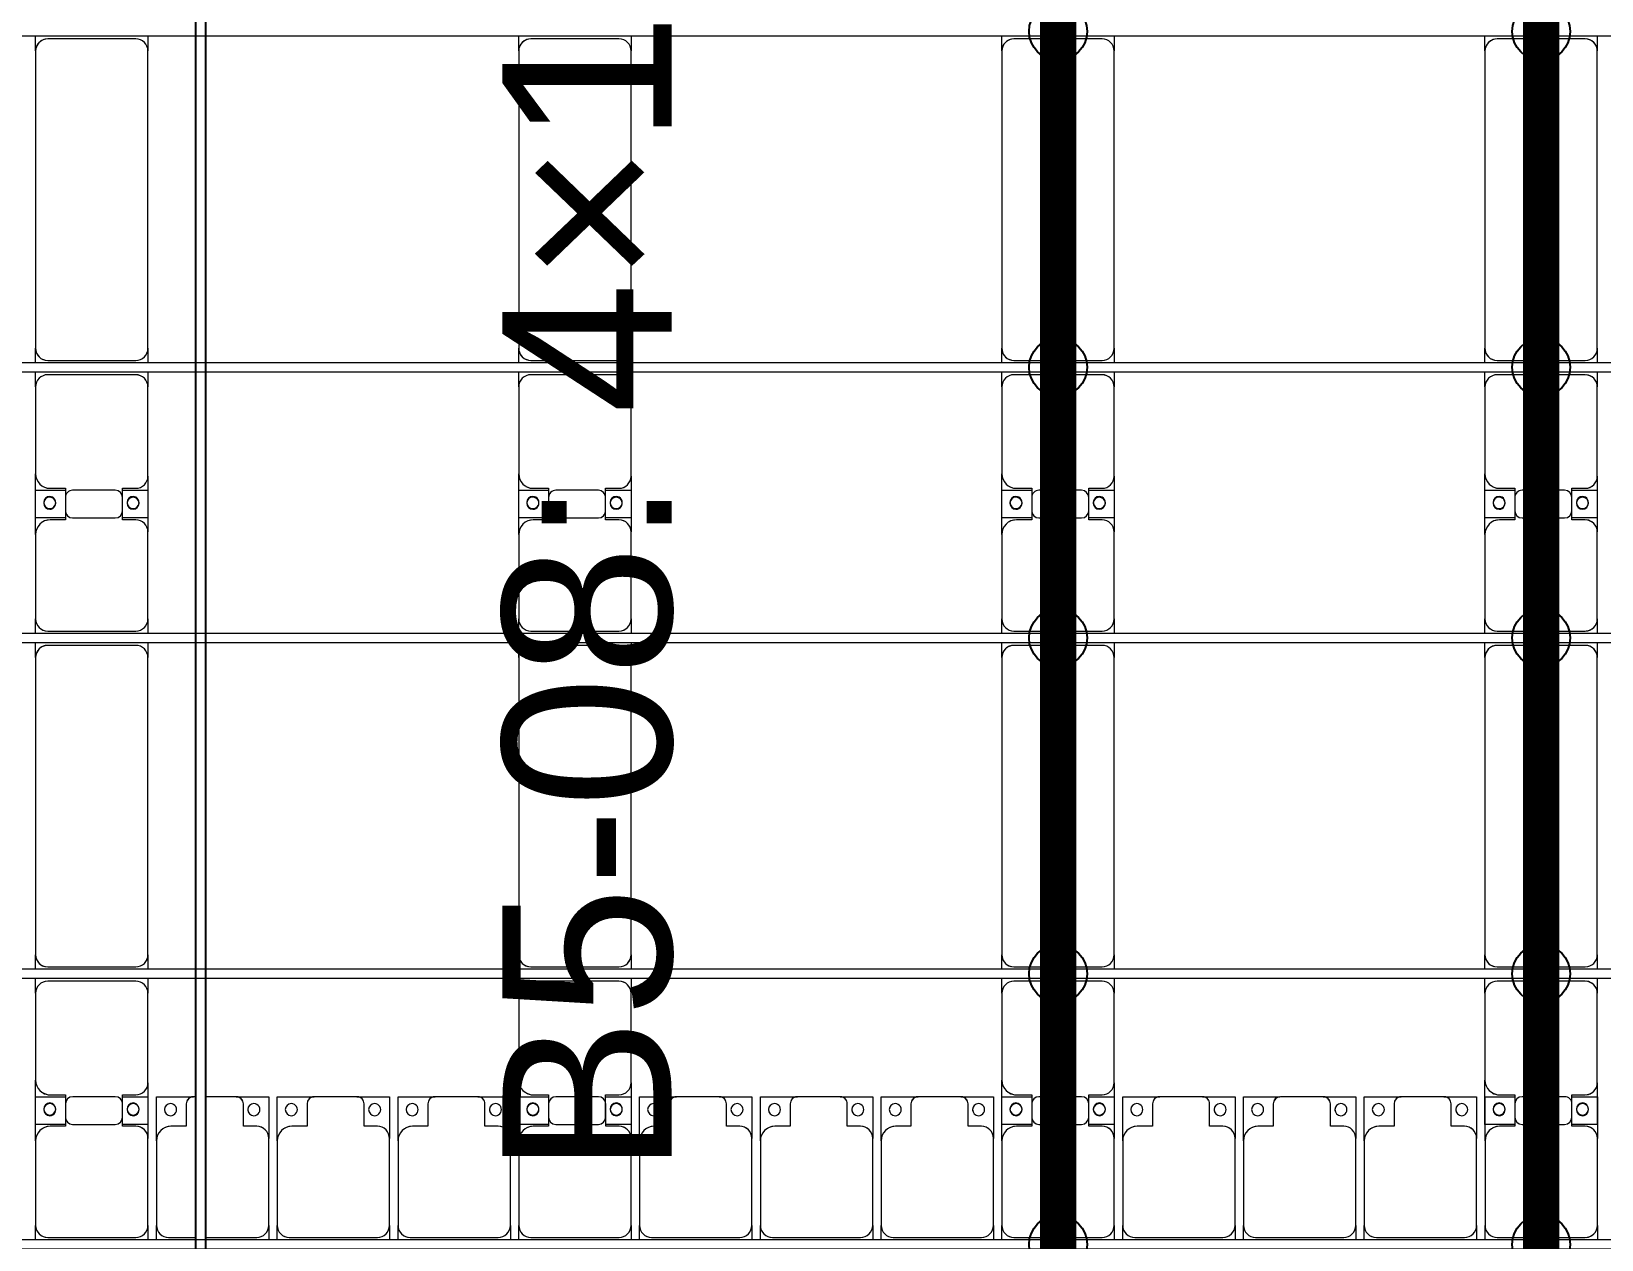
# Model space of a CAD drawing. Header units: millimetres. Extents: x -147246 to 112336, y -213734 to -86506.
# Drawn here: x -4365 to 2135, y -130825 to -125825 of the extents above; entities that cross this region are included whole.
import ezdxf

# ---------------------------------------------------------------- set-up
doc = ezdxf.new("R2010")
doc.units = ezdxf.units.MM
doc.layers.add('A-GENM', color=13, linetype='Continuous', lineweight=9)
doc.layers.add('S-BEAM', color=12, linetype='Continuous', lineweight=9)
doc.layers.add('GC-GHI CHU', color=2, linetype='Continuous')
doc.layers.add('GC-HOP 40x60 GIA CUONG', color=1, linetype='Continuous')
doc.styles.add('GC_VN', font='arial.ttf')

# ---------------------------------------------------------------- blocks, each defined once
blk = doc.blocks.new('Dải phao đi lại kèm đỡ invester - DẢI PHAO ĐI LẠI-14853-BỐ TRÍ KHUNG KẾT CẤU BÈ PIN 05')
at = {"layer": 'A-GENM', "color": 7}
for p, q in [((135758.4, 1312.2), (135881.6, 1312.2)), ((135758.4, 1129.7), (135758.4, 1312.2)), ((136088.2, 1312.2), (135911.8, 1312.2)), ((136118, 1312.2), (136223.4, 1312.2)), ((136223.4, 1312.2), (136223.4, 1139.7)), ((136258.4, 1312.2), (136411.8, 1312.2)), ((136258.4, 1129.7), (136258.4, 1312.2)), ((136421.3, 1312.2), (136411.8, 1312.2)), ((136588.2, 1312.2), (136461.3, 1312.2)), ((136588.2, 1312.2), (136723.4, 1312.2)), ((136723.4, 1312.2), (136723.4, 1139.7)), ((136758.4, 1312.2), (136911.8, 1312.2)), ((136758.4, 1129.7), (136758.4, 1312.2)), ((137088.2, 1312.2), (136911.8, 1312.2)), ((137088.2, 1312.2), (137223.4, 1312.2)), ((137223.4, 1312.2), (137223.4, 1139.7)), ((137258.4, 1312.2), (137411.8, 1312.2)), ((137258.4, 1129.7), (137258.4, 1312.2)), ((137588.2, 1312.2), (137411.8, 1312.2)), ((137588.2, 1312.2), (137723.4, 1312.2)), ((137723.4, 1312.2), (137723.4, 1139.7)), ((137758.4, 1312.2), (137881.6, 1312.2)), ((137758.4, 1129.7), (137758.4, 1312.2)), ((138088.2, 1312.2), (137911.8, 1312.2)), ((138118, 1312.2), (138223.4, 1312.2)), ((138223.4, 1312.2), (138223.4, 1139.7)), ((138258.4, 1312.2), (138411.8, 1312.2)), ((138258.4, 1129.7), (138258.4, 1312.2)), ((138588.2, 1312.2), (138411.8, 1312.2)), ((138588.2, 1312.2), (138723.4, 1312.2)), ((138723.4, 1312.2), (138723.4, 1139.7)), ((138758.4, 1312.2), (138911.8, 1312.2)), ((138758.4, 1129.7), (138758.4, 1312.2)), ((139088.2, 1312.2), (138911.8, 1312.2)), ((139088.2, 1312.2), (139223.4, 1312.2)), ((139223.4, 1312.2), (139223.4, 1139.7)), ((139258.4, 1312.2), (139411.8, 1312.2)), ((139258.4, 1129.7), (139258.4, 1312.2)), ((139588.2, 1312.2), (139411.8, 1312.2)), ((139588.2, 1312.2), (139723.4, 1312.2)), ((139723.4, 1312.2), (139723.4, 1139.7)), ((139758.4, 1312.2), (139881.6, 1312.2)), ((139758.4, 1129.7), (139758.4, 1312.2)), ((140088.2, 1312.2), (139911.8, 1312.2)), ((140118, 1312.2), (140223.4, 1312.2)), ((140223.4, 1312.2), (140223.4, 1139.7)), ((140258.4, 1312.2), (140411.8, 1312.2)), ((140258.4, 1129.7), (140258.4, 1312.2)), ((140588.2, 1312.2), (140411.8, 1312.2)), ((140588.2, 1312.2), (140723.4, 1312.2)), ((140723.4, 1312.2), (140723.4, 1139.7)), ((140758.4, 1312.2), (140908.6, 1312.2)), ((140758.4, 1129.7), (140758.4, 1312.2)), ((141088.2, 1312.2), (140911.8, 1312.2)), ((141088.2, 1312.2), (141223.4, 1312.2)), ((141223.4, 1312.2), (141223.4, 1139.7)), ((141258.4, 1312.2), (141411.8, 1312.2)), ((141258.4, 1129.7), (141258.4, 1312.2)), ((141588.2, 1312.2), (141411.8, 1312.2)), ((141588.2, 1312.2), (141723.4, 1312.2)), ((141723.4, 1312.2), (141723.4, 1139.7)), ((141758.4, 1312.2), (141881.6, 1312.2)), ((141758.4, 1129.7), (141758.4, 1312.2)), ((142088.2, 1312.2), (141911.8, 1312.2)), ((142118, 1312.2), (142223.4, 1312.2)), ((142223.4, 1312.2), (142223.4, 1139.7)), ((135881.8, 1282.2), (135881.8, 1189.7)), ((136118.2, 1189.7), (136118.2, 1282.2)), ((136381.8, 1282.2), (136381.8, 1189.7)), ((136618.2, 1189.7), (136618.2, 1282.2)), ((136881.8, 1282.2), (136881.8, 1189.7)), ((137118.2, 1189.7), (137118.2, 1282.2)), ((137381.8, 1282.2), (137381.8, 1189.7)), ((137618.2, 1189.7), (137618.2, 1282.2)), ((137881.8, 1282.2), (137881.8, 1189.7)), ((138118.2, 1189.7), (138118.2, 1282.2)), ((138381.8, 1282.2), (138381.8, 1189.7)), ((138618.2, 1189.7), (138618.2, 1282.2)), ((138881.8, 1282.2), (138881.8, 1189.7)), ((139118.2, 1189.7), (139118.2, 1282.2)), ((139381.8, 1282.2), (139381.8, 1189.7)), ((139618.2, 1189.7), (139618.2, 1282.2)), ((139881.8, 1282.2), (139881.8, 1189.7)), ((140118.2, 1189.7), (140118.2, 1282.2)), ((140381.8, 1282.2), (140381.8, 1189.7)), ((140618.2, 1189.7), (140618.2, 1282.2)), ((140881.8, 1282.2), (140881.8, 1189.7)), ((141118.2, 1189.7), (141118.2, 1282.2)), ((141381.8, 1282.2), (141381.8, 1189.7)), ((141618.2, 1189.7), (141618.2, 1282.2)), ((141881.8, 1282.2), (141881.8, 1189.7)), ((142118.2, 1189.7), (142118.2, 1282.2)), ((135881.8, 1189.7), (135818.4, 1189.7)), ((136173.4, 1189.7), (136118.2, 1189.7)), ((136381.8, 1189.7), (136318.4, 1189.7)), ((136673.4, 1189.7), (136618.2, 1189.7)), ((136881.8, 1189.7), (136818.4, 1189.7)), ((137173.4, 1189.7), (137118.2, 1189.7)), ((137381.8, 1189.7), (137318.4, 1189.7)), ((137673.4, 1189.7), (137618.2, 1189.7)), ((137881.8, 1189.7), (137818.4, 1189.7)), ((138173.4, 1189.7), (138118.2, 1189.7)), ((138381.8, 1189.7), (138318.4, 1189.7)), ((138673.4, 1189.7), (138618.2, 1189.7)), ((138881.8, 1189.7), (138818.4, 1189.7)), ((139173.4, 1189.7), (139118.2, 1189.7)), ((139381.8, 1189.7), (139318.4, 1189.7)), ((139673.4, 1189.7), (139618.2, 1189.7)), ((139881.8, 1189.7), (139818.4, 1189.7)), ((140173.4, 1189.7), (140118.2, 1189.7)), ((140381.8, 1189.7), (140318.4, 1189.7)), ((140673.4, 1189.7), (140618.2, 1189.7)), ((140881.8, 1189.7), (140818.4, 1189.7)), ((141173.4, 1189.7), (141118.2, 1189.7)), ((141381.8, 1189.7), (141318.4, 1189.7)), ((141673.4, 1189.7), (141618.2, 1189.7)), ((141881.8, 1189.7), (141818.4, 1189.7)), ((142173.4, 1189.7), (142118.2, 1189.7)), ((135758.4, 1129.7), (135758.4, 779.7)), ((136223.4, 779.7), (136223.4, 1139.7)), ((136258.4, 1129.7), (136258.4, 779.7)), ((136723.4, 779.7), (136723.4, 1139.7)), ((136758.4, 1129.7), (136758.4, 779.7)), ((137223.4, 779.7), (137223.4, 1139.7)), ((137258.4, 1129.7), (137258.4, 779.7)), ((137723.4, 779.7), (137723.4, 1139.7)), ((137758.4, 1129.7), (137758.4, 779.7)), ((138223.4, 779.7), (138223.4, 1139.7)), ((138258.4, 1129.7), (138258.4, 779.7)), ((138723.4, 779.7), (138723.4, 1139.7)), ((138758.4, 1129.7), (138758.4, 779.7)), ((139223.4, 779.7), (139223.4, 1139.7)), ((139258.4, 1129.7), (139258.4, 779.7)), ((139723.4, 779.7), (139723.4, 1139.7)), ((139758.4, 1129.7), (139758.4, 779.7)), ((140223.4, 779.7), (140223.4, 1139.7)), ((140258.4, 1129.7), (140258.4, 779.7)), ((140723.4, 779.7), (140723.4, 1139.7)), ((140758.4, 1129.7), (140758.4, 779.7)), ((141223.4, 779.7), (141223.4, 1139.7)), ((141258.4, 1129.7), (141258.4, 779.7)), ((141723.4, 779.7), (141723.4, 1139.7)), ((141758.4, 1129.7), (141758.4, 779.7)), ((142223.4, 779.7), (142223.4, 1139.7)), ((135758.4, 720.8), (135758.4, 779.7)), ((135808.4, 729.7), (136173.4, 729.7)), ((136223.4, 779.7), (136223.4, 720.8)), ((136258.4, 720.8), (136258.4, 779.7)), ((136308.4, 729.7), (136421.3, 729.7)), ((136461.3, 729.7), (136673.4, 729.7)), ((136723.4, 779.7), (136723.4, 720.8)), ((136758.4, 720.8), (136758.4, 779.7)), ((136808.4, 729.7), (137173.4, 729.7)), ((137223.4, 779.7), (137223.4, 720.8)), ((137258.4, 720.8), (137258.4, 779.7)), ((137308.4, 729.7), (137673.4, 729.7)), ((137723.4, 779.7), (137723.4, 720.8)), ((137758.4, 720.8), (137758.4, 779.7)), ((137808.4, 729.7), (138173.4, 729.7)), ((138223.4, 779.7), (138223.4, 720.8)), ((138258.4, 720.8), (138258.4, 779.7)), ((138308.4, 729.7), (138673.4, 729.7)), ((138723.4, 779.7), (138723.4, 720.8)), ((138758.4, 720.8), (138758.4, 779.7)), ((138808.4, 729.7), (139173.4, 729.7)), ((139223.4, 779.7), (139223.4, 720.8)), ((139258.4, 720.8), (139258.4, 779.7)), ((139308.4, 729.7), (139673.4, 729.7)), ((139723.4, 779.7), (139723.4, 720.8)), ((139758.4, 720.8), (139758.4, 779.7)), ((139808.4, 729.7), (140173.4, 729.7)), ((140223.4, 779.7), (140223.4, 720.8)), ((140258.4, 720.8), (140258.4, 779.7)), ((140308.4, 729.7), (140673.4, 729.7)), ((140723.4, 779.7), (140723.4, 720.8)), ((140758.4, 720.8), (140758.4, 779.7)), ((140808.4, 729.7), (141173.4, 729.7)), ((141223.4, 779.7), (141223.4, 720.8)), ((141258.4, 720.8), (141258.4, 779.7)), ((141308.4, 729.7), (141673.4, 729.7)), ((141723.4, 779.7), (141723.4, 720.8)), ((141758.4, 720.8), (141758.4, 779.7)), ((141808.4, 729.7), (142173.4, 729.7)), ((142223.4, 779.7), (142223.4, 720.8))]:
    blk.add_line(p, q, dxfattribs=at)
for centre, radius, start, end in [((135911.8, 1282.2), 30, 90, 180), ((136088.2, 1282.2), 30, 0, 90), ((136411.8, 1282.2), 30, 90, 180), ((136411.8, 1282.2), 30, 90, 150), ((136588.2, 1282.2), 30, 0, 90), ((136588.2, 1282.2), 30, 30, 90), ((136911.8, 1282.2), 30, 90, 180), ((136911.8, 1282.2), 30, 90, 150), ((137088.2, 1282.2), 30, 0, 90), ((137088.2, 1282.2), 30, 30, 90), ((137411.8, 1282.2), 30, 90, 180), ((137411.8, 1282.2), 30, 90, 150), ((137588.2, 1282.2), 30, 360, 90), ((137588.2, 1282.2), 30, 30, 90), ((137911.8, 1282.2), 30, 90, 180), ((138088.2, 1282.2), 30, 0, 90), ((138411.8, 1282.2), 30, 90, 180), ((138411.8, 1282.2), 30, 90, 150), ((138588.2, 1282.2), 30, 0, 90), ((138588.2, 1282.2), 30, 30, 90), ((138911.8, 1282.2), 30, 90, 180), ((138911.8, 1282.2), 30, 90, 150), ((139088.2, 1282.2), 30, 360, 90), ((139088.2, 1282.2), 30, 30, 90), ((139411.8, 1282.2), 30, 90, 180), ((139411.8, 1282.2), 30, 90, 150), ((139588.2, 1282.2), 30, 0, 90), ((139588.2, 1282.2), 30, 30, 90), ((139911.8, 1282.2), 30, 90, 180), ((140088.2, 1282.2), 30, 0, 90), ((140411.8, 1282.2), 30, 90, 180), ((140411.8, 1282.2), 30, 90, 150), ((140588.2, 1282.2), 30, 360, 90), ((140588.2, 1282.2), 30, 30, 90), ((140911.8, 1282.2), 30, 90, 180), ((140911.8, 1282.2), 30, 96.20784, 150), ((141088.2, 1282.2), 30, 0, 90), ((141088.2, 1282.2), 30, 30, 90), ((141411.8, 1282.2), 30, 90, 180), ((141411.8, 1282.2), 30, 90, 150), ((141588.2, 1282.2), 30, 0, 90), ((141588.2, 1282.2), 30, 30, 90), ((141911.8, 1282.2), 30, 90, 180), ((142088.2, 1282.2), 30, 360, 90), ((135816.8, 1258.6), 25, 90, 270), ((135816.8, 1258.6), 25, 270, 90), ((136161.8, 1258.6), 25, 90, 270), ((136161.8, 1258.6), 25, 270, 90), ((136316.8, 1258.6), 25, 90, 270), ((136316.8, 1258.6), 25, 270, 90), ((136661.8, 1258.6), 25, 90, 270), ((136661.8, 1258.6), 25, 180, 195), ((136661.8, 1258.6), 25, 270, 90), ((136816.8, 1258.6), 25, 90, 270), ((136816.8, 1258.6), 25, 270, 90), ((137161.8, 1258.6), 25, 90, 270), ((137161.8, 1258.6), 25, 180, 195), ((137161.8, 1258.6), 25, 270, 90), ((137316.8, 1258.6), 25, 90, 270), ((137316.8, 1258.6), 25, 270, 90), ((137661.8, 1258.6), 25, 90, 270), ((137661.8, 1258.6), 25, 180, 195), ((137661.8, 1258.6), 25, 270, 90), ((137816.8, 1258.6), 25, 90, 270), ((137816.8, 1258.6), 25, 270, 90), ((138161.8, 1258.6), 25, 90, 270), ((138161.8, 1258.6), 25, 270, 90), ((138316.8, 1258.6), 25, 90, 270), ((138316.8, 1258.6), 25, 270, 90), ((138661.8, 1258.6), 25, 90, 270), ((138661.8, 1258.6), 25, 180, 195), ((138661.8, 1258.6), 25, 270, 90), ((138816.8, 1258.6), 25, 90, 270), ((138816.8, 1258.6), 25, 270, 90), ((139161.8, 1258.6), 25, 90, 270), ((139161.8, 1258.6), 25, 180, 195), ((139161.8, 1258.6), 25, 270, 90), ((139316.8, 1258.6), 25, 90, 270), ((139316.8, 1258.6), 25, 270, 90), ((139661.8, 1258.6), 25, 90, 270), ((139661.8, 1258.6), 25, 180, 195), ((139661.8, 1258.6), 25, 270, 90), ((139816.8, 1258.6), 25, 90, 270), ((139816.8, 1258.6), 25, 270, 90), ((140161.8, 1258.6), 25, 90, 270), ((140161.8, 1258.6), 25, 270, 90), ((140316.8, 1258.6), 25, 90, 270), ((140316.8, 1258.6), 25, 270, 90), ((140661.8, 1258.6), 25, 90, 270), ((140661.8, 1258.6), 25, 180, 195), ((140661.8, 1258.6), 25, 270, 90), ((140816.8, 1258.6), 25, 90, 270), ((140816.8, 1258.6), 25, 270, 90), ((141161.8, 1258.6), 25, 90, 270), ((141161.8, 1258.6), 25, 180, 195), ((141161.8, 1258.6), 25, 270, 90), ((141316.8, 1258.6), 25, 90, 270), ((141316.8, 1258.6), 25, 270, 90), ((141661.8, 1258.6), 25, 90, 270), ((141661.8, 1258.6), 25, 180, 195), ((141661.8, 1258.6), 25, 270, 90), ((141816.8, 1258.6), 25, 90, 270), ((141816.8, 1258.6), 25, 270, 90), ((142161.8, 1258.6), 25, 90, 270), ((142161.8, 1258.6), 25, 270, 90), ((135818.4, 1129.7), 60, 90, 180), ((135818.4, 1129.7), 60, 90, 120), ((136173.4, 1139.7), 50, 0, 90), ((136173.4, 1139.7), 50, 45, 90), ((136318.4, 1129.7), 60, 90, 180), ((136318.4, 1129.7), 60, 90, 120), ((136673.4, 1139.7), 50, 0, 90), ((136673.4, 1139.7), 50, 45, 90), ((136818.4, 1129.7), 60, 90, 180), ((136818.4, 1129.7), 60, 90, 120), ((137173.4, 1139.7), 50, 360, 90), ((137173.4, 1139.7), 50, 45, 90), ((137318.4, 1129.7), 60, 90, 180), ((137318.4, 1129.7), 60, 90, 120), ((137673.4, 1139.7), 50, 0, 90), ((137673.4, 1139.7), 50, 45, 90), ((137818.4, 1129.7), 60, 90, 180), ((137818.4, 1129.7), 60, 90, 120), ((138173.4, 1139.7), 50, 0, 90), ((138173.4, 1139.7), 50, 45, 90), ((138318.4, 1129.7), 60, 90, 180), ((138318.4, 1129.7), 60, 90, 120), ((138673.4, 1139.7), 50, 0, 90), ((138673.4, 1139.7), 50, 45, 90), ((138818.4, 1129.7), 60, 90, 180), ((138818.4, 1129.7), 60, 90, 120), ((139173.4, 1139.7), 50, 0, 90), ((139173.4, 1139.7), 50, 45, 90), ((139318.4, 1129.7), 60, 90, 180), ((139318.4, 1129.7), 60, 90, 120), ((139673.4, 1139.7), 50, 0, 90), ((139673.4, 1139.7), 50, 45, 90), ((139818.4, 1129.7), 60, 90, 180), ((139818.4, 1129.7), 60, 90, 120), ((140173.4, 1139.7), 50, 0, 90), ((140173.4, 1139.7), 50, 45, 90), ((140318.4, 1129.7), 60, 90, 180), ((140318.4, 1129.7), 60, 90, 120), ((140673.4, 1139.7), 50, 0, 90), ((140673.4, 1139.7), 50, 45, 90), ((140818.4, 1129.7), 60, 90, 180), ((140818.4, 1129.7), 60, 90, 120), ((141173.4, 1139.7), 50, 360, 90), ((141173.4, 1139.7), 50, 45, 90), ((141318.4, 1129.7), 60, 90, 180), ((141318.4, 1129.7), 60, 90, 120), ((141673.4, 1139.7), 50, 0, 90), ((141673.4, 1139.7), 50, 45, 90), ((141818.4, 1129.7), 60, 90, 180), ((141818.4, 1129.7), 60, 90, 120), ((142173.4, 1139.7), 50, 0, 90), ((142173.4, 1139.7), 50, 45, 85.44286), ((135808.4, 779.7), 50, 180, 270), ((135808.4, 779.7), 50, 225, 270), ((136173.4, 779.7), 50, 270, 0), ((136173.4, 779.7), 50, 270, 315), ((136308.4, 779.7), 50, 180, 270), ((136308.4, 779.7), 50, 225, 270), ((136673.4, 779.7), 50, 270, 0), ((136673.4, 779.7), 50, 270, 315), ((136808.4, 779.7), 50, 180, 270), ((136808.4, 779.7), 50, 225, 270), ((137173.4, 779.7), 50, 270, 0), ((137173.4, 779.7), 50, 270, 315), ((137308.4, 779.7), 50, 180, 270), ((137308.4, 779.7), 50, 225, 270), ((137673.4, 779.7), 50, 270, 0), ((137673.4, 779.7), 50, 270, 315), ((137808.4, 779.7), 50, 180, 270), ((137808.4, 779.7), 50, 225, 270), ((138173.4, 779.7), 50, 270, 0), ((138173.4, 779.7), 50, 270, 315), ((138308.4, 779.7), 50, 180, 270), ((138308.4, 779.7), 50, 225, 270), ((138673.4, 779.7), 50, 270, 0), ((138673.4, 779.7), 50, 270, 315), ((138808.4, 779.7), 50, 180, 270), ((138808.4, 779.7), 50, 225, 270), ((139173.4, 779.7), 50, 270, 0), ((139173.4, 779.7), 50, 270, 315), ((139308.4, 779.7), 50, 180, 270), ((139308.4, 779.7), 50, 225, 270), ((139673.4, 779.7), 50, 270, 0), ((139673.4, 779.7), 50, 270, 315), ((139808.4, 779.7), 50, 180, 270), ((139808.4, 779.7), 50, 225, 270), ((140173.4, 779.7), 50, 270, 360), ((140173.4, 779.7), 50, 270, 315), ((140308.4, 779.7), 50, 180, 270), ((140308.4, 779.7), 50, 226.59657, 270), ((140673.4, 779.7), 50, 270, 360), ((140673.4, 779.7), 50, 270, 315), ((140808.4, 779.7), 50, 180, 270), ((140808.4, 779.7), 50, 225, 270), ((141173.4, 779.7), 50, 270, 0), ((141173.4, 779.7), 50, 270, 315), ((141308.4, 779.7), 50, 180, 270), ((141308.4, 779.7), 50, 225, 270), ((141673.4, 779.7), 50, 270, 0), ((141673.4, 779.7), 50, 270, 315), ((141808.4, 779.7), 50, 180, 270), ((141808.4, 779.7), 50, 225, 270), ((142173.4, 779.7), 50, 270, 0), ((142173.4, 779.7), 50, 274.55926, 315)]:
    blk.add_arc(centre, radius, start, end, dxfattribs=at)
blk = doc.blocks.new('Dầm C52 - Dầm C52-18773-BỐ TRÍ KHUNG KẾT CẤU BÈ PIN 05')
at = {"layer": 'S-BEAM', "color": 1}
blk.add_line((-74474.3, 20), (74474.3, 20), dxfattribs=at)
blk = doc.blocks.new('Dầm C52 - Dầm C52-18774-BỐ TRÍ KHUNG KẾT CẤU BÈ PIN 05')
at = {"layer": 'S-BEAM', "color": 1}
for p, q in [((-74474.3, 20), (74474.3, 20)), ((74474.3, -20), (-74474.3, -20))]:
    blk.add_line(p, q, dxfattribs=at)
blk = doc.blocks.new('Dầm C52 - Dầm C52-18775-BỐ TRÍ KHUNG KẾT CẤU BÈ PIN 05')
at = {"layer": 'S-BEAM', "color": 1}
for p, q in [((-74474.3, 20), (74474.3, 20)), ((74474.3, -20), (-74474.3, -20))]:
    blk.add_line(p, q, dxfattribs=at)
blk = doc.blocks.new('Dai phao do pin - DẢI PHAO ĐỠ PIN-V71-BỐ TRÍ KHUNG KẾT CẤU BÈ PIN 05')
at = {"layer": 'A-GENM', "color": 7}
for p, q in [((29438.9, 223.4), (29499.7, 223.4)), ((30730.3, 223.4), (29499.7, 223.4)), ((30730.3, 223.4), (30788.9, 223.4)), ((30828.9, 223.4), (30889.7, 223.4)), ((31259.7, 223.4), (30889.7, 223.4)), ((31259.7, 223.4), (31432.2, 223.4)), ((31317.8, 223.4), (31490.3, 223.4)), ((31317.8, 118.2), (31317.8, 223.4)), ((31432.2, 223.4), (31432.2, 118.2)), ((31850.3, 223.4), (31490.3, 223.4)), ((31850.3, 223.4), (31908.9, 223.4)), ((31948.9, 223.4), (32009.7, 223.4)), ((33240.3, 223.4), (32009.7, 223.4)), ((33240.3, 223.4), (33298.9, 223.4)), ((33338.9, 223.4), (33399.7, 223.4)), ((33769.7, 223.4), (33399.7, 223.4)), ((33769.7, 223.4), (33942.2, 223.4)), ((33942.2, 223.4), (33942.2, 118.4)), ((29449.7, 173.4), (29449.7, -191.6)), ((30780.3, -191.6), (30780.3, 173.4)), ((30839.7, 173.4), (30839.7, -191.6)), ((31309.7, 118.2), (31309.7, 173.4)), ((31440.3, 173.4), (31440.3, 118.2)), ((31900.3, -191.6), (31900.3, 173.4)), ((31959.7, 173.4), (31959.7, -191.6)), ((33290.3, -191.6), (33290.3, 173.4)), ((33349.7, 173.4), (33349.7, -191.6)), ((33819.7, 118.2), (33819.7, 173.4)), ((31402.2, 118.2), (31309.7, 118.2)), ((31317.8, 88.2), (31317.8, -88.2)), ((31440.3, 118.2), (31347.8, 118.2)), ((31432.2, -88.2), (31432.2, 88.2)), ((33912.2, 118.2), (33819.7, 118.2)), ((33942.2, -88.2), (33942.2, 88.2)), ((31309.7, -181.6), (31309.7, -118.2)), ((31309.7, -118.2), (31402.2, -118.2)), ((31317.8, -241.6), (31317.8, -118.2)), ((31347.8, -118.2), (31440.3, -118.2)), ((31432.2, -118.2), (31432.2, -241.6)), ((31440.3, -118.2), (31440.3, -181.6)), ((33819.7, -181.6), (33819.7, -118.2)), ((33819.7, -118.2), (33912.2, -118.2)), ((33942.2, -118), (33942.2, -241.6)), ((29499.7, -241.6), (29438.9, -241.6)), ((29499.7, -241.6), (30730.3, -241.6)), ((30788.9, -241.6), (30730.3, -241.6)), ((30889.7, -241.6), (30828.9, -241.6)), ((30889.7, -241.6), (31249.7, -241.6)), ((31432.2, -241.6), (31249.7, -241.6)), ((31500.3, -241.6), (31317.8, -241.6)), ((31500.3, -241.6), (31850.3, -241.6)), ((31908.9, -241.6), (31850.3, -241.6)), ((32009.7, -241.6), (31948.9, -241.6)), ((32009.7, -241.6), (33240.3, -241.6)), ((33298.9, -241.6), (33240.3, -241.6)), ((33399.7, -241.6), (33338.9, -241.6)), ((33399.7, -241.6), (33759.7, -241.6)), ((33942.2, -241.6), (33759.7, -241.6))]:
    blk.add_line(p, q, dxfattribs=at)
for centre, radius, start, end in [((29499.7, 173.4), 50, 90, 180), ((29499.7, 173.4), 50, 90, 180), ((30730.3, 173.4), 50, 0, 90), ((30730.3, 173.4), 50, 45, 90), ((30889.7, 173.4), 50, 90, 180), ((30889.7, 173.4), 50, 135, 180), ((31259.7, 173.4), 50, 0, 90), ((31259.7, 173.4), 50, 0, 45), ((31490.3, 173.4), 50, 90, 180), ((31490.3, 173.4), 50, 135, 180), ((31850.3, 173.4), 50, 0, 90), ((31850.3, 173.4), 50, 0, 45), ((32009.7, 173.4), 50, 90, 180), ((32009.7, 173.4), 50, 90, 180), ((33240.3, 173.4), 50, 0, 90), ((33240.3, 173.4), 50, 45, 90), ((33399.7, 173.4), 50, 90, 180), ((33399.7, 173.4), 50, 135, 180), ((33769.7, 173.4), 50, 360, 90), ((33769.7, 173.4), 50, 360, 45), ((31368.6, 161.8), 25, 360, 180), ((31368.6, 161.8), 25, 180, 360), ((31371.4, 161.8), 25, 0, 180), ((31371.4, 161.8), 25, 180, 0), ((33878.6, 161.8), 25, 360, 180), ((33878.6, 161.8), 25, 180, 360), ((31347.8, 88.2), 30, 90, 180), ((31402.2, 88.2), 30, 0, 90), ((33912.2, 88.2), 30, 0, 90), ((31347.8, -88.2), 30, 180, 270), ((31402.2, -88.2), 30, 270, 0), ((33912.2, -88.2), 30, 270, 0), ((29499.7, -191.6), 50, 180, 270), ((29499.7, -191.6), 50, 180, 255), ((30730.3, -191.6), 50, 270, 0), ((30889.7, -191.6), 50, 180, 270), ((30889.7, -191.6), 50, 180, 225), ((31249.7, -181.6), 60, 270, 360), ((31249.7, -181.6), 60, 330, 0), ((31368.6, -183.2), 25, 360, 180), ((31368.6, -183.2), 25, 180, 360), ((31371.4, -183.2), 25, 360, 180), ((31371.4, -183.2), 25, 180, 360), ((31500.3, -181.6), 60, 180, 270), ((31500.3, -181.6), 60, 180, 210), ((31850.3, -191.6), 50, 270, 360), ((31850.3, -191.6), 50, 315, 0), ((32009.7, -191.6), 50, 180, 270), ((32009.7, -191.6), 50, 180, 255), ((33240.3, -191.6), 50, 270, 0), ((33399.7, -191.6), 50, 180, 270), ((33399.7, -191.6), 50, 180, 225), ((33759.7, -181.6), 60, 270, 360), ((33759.7, -181.6), 60, 330, 360), ((33878.6, -183.2), 25, 0, 180), ((33878.6, -183.2), 25, 180, 0), ((30730.3, -191.6), 50, 270, 345), ((33240.3, -191.6), 50, 270, 345)]:
    blk.add_arc(centre, radius, start, end, dxfattribs=at)
blk = doc.blocks.new('Dai phao do pin - DẢI PHAO ĐỠ PIN-V72-BỐ TRÍ KHUNG KẾT CẤU BÈ PIN 05')
at = {"layer": 'A-GENM', "color": 7}
for p, q in [((29438.9, 223.4), (29499.7, 223.4)), ((30730.3, 223.4), (29499.7, 223.4)), ((30730.3, 223.4), (30788.9, 223.4)), ((30828.9, 223.4), (30889.7, 223.4)), ((31259.7, 223.4), (30889.7, 223.4)), ((31259.7, 223.4), (31432.2, 223.4)), ((31317.8, 223.4), (31490.3, 223.4)), ((31317.8, 118.2), (31317.8, 223.4)), ((31432.2, 223.4), (31432.2, 118.2)), ((31850.3, 223.4), (31490.3, 223.4)), ((31850.3, 223.4), (31908.9, 223.4)), ((31948.9, 223.4), (32009.7, 223.4)), ((33240.3, 223.4), (32009.7, 223.4)), ((33240.3, 223.4), (33298.9, 223.4)), ((33338.9, 223.4), (33399.7, 223.4)), ((33769.7, 223.4), (33399.7, 223.4)), ((33769.7, 223.4), (33942.2, 223.4)), ((33942.2, 223.4), (33942.2, 118.4)), ((29449.7, 173.4), (29449.7, -191.6)), ((30780.3, -191.6), (30780.3, 173.4)), ((30839.7, 173.4), (30839.7, -191.6)), ((31309.7, 118.2), (31309.7, 173.4)), ((31440.3, 173.4), (31440.3, 118.2)), ((31900.3, -191.6), (31900.3, 173.4)), ((31959.7, 173.4), (31959.7, -191.6)), ((33290.3, -191.6), (33290.3, 173.4)), ((33349.7, 173.4), (33349.7, -191.6)), ((33819.7, 118.2), (33819.7, 173.4)), ((31402.2, 118.2), (31309.7, 118.2)), ((31317.8, 88.2), (31317.8, -88.2)), ((31440.3, 118.2), (31347.8, 118.2)), ((31432.2, -88.2), (31432.2, 88.2)), ((33912.2, 118.2), (33819.7, 118.2)), ((33942.2, -88.2), (33942.2, 88.2)), ((31309.7, -181.6), (31309.7, -118.2)), ((31309.7, -118.2), (31402.2, -118.2)), ((31317.8, -241.6), (31317.8, -118.2)), ((31347.8, -118.2), (31440.3, -118.2)), ((31432.2, -118.2), (31432.2, -241.6)), ((31440.3, -118.2), (31440.3, -181.6)), ((33819.7, -181.6), (33819.7, -118.2)), ((33819.7, -118.2), (33912.2, -118.2)), ((33942.2, -118), (33942.2, -241.6)), ((29499.7, -241.6), (29438.9, -241.6)), ((29499.7, -241.6), (30730.3, -241.6)), ((30788.9, -241.6), (30730.3, -241.6)), ((30889.7, -241.6), (30828.9, -241.6)), ((30889.7, -241.6), (31249.7, -241.6)), ((31432.2, -241.6), (31249.7, -241.6)), ((31500.3, -241.6), (31317.8, -241.6)), ((31500.3, -241.6), (31850.3, -241.6)), ((31908.9, -241.6), (31850.3, -241.6)), ((32009.7, -241.6), (31948.9, -241.6)), ((32009.7, -241.6), (33240.3, -241.6)), ((33298.9, -241.6), (33240.3, -241.6)), ((33399.7, -241.6), (33338.9, -241.6)), ((33399.7, -241.6), (33759.7, -241.6)), ((33942.2, -241.6), (33759.7, -241.6))]:
    blk.add_line(p, q, dxfattribs=at)
for centre, radius, start, end in [((29499.7, 173.4), 50, 90, 180), ((29499.7, 173.4), 50, 90, 180), ((30730.3, 173.4), 50, 0, 90), ((30730.3, 173.4), 50, 45, 90), ((30889.7, 173.4), 50, 90, 180), ((30889.7, 173.4), 50, 135, 180), ((31259.7, 173.4), 50, 0, 90), ((31259.7, 173.4), 50, 0, 45), ((31490.3, 173.4), 50, 90, 180), ((31490.3, 173.4), 50, 135, 180), ((31850.3, 173.4), 50, 0, 90), ((31850.3, 173.4), 50, 0, 45), ((32009.7, 173.4), 50, 90, 180), ((32009.7, 173.4), 50, 90, 180), ((33240.3, 173.4), 50, 0, 90), ((33240.3, 173.4), 50, 45, 90), ((33399.7, 173.4), 50, 90, 180), ((33399.7, 173.4), 50, 135, 180), ((33769.7, 173.4), 50, 360, 90), ((33769.7, 173.4), 50, 360, 45), ((31368.6, 161.8), 25, 360, 180), ((31368.6, 161.8), 25, 180, 360), ((31371.4, 161.8), 25, 0, 180), ((31371.4, 161.8), 25, 180, 0), ((33878.6, 161.8), 25, 360, 180), ((33878.6, 161.8), 25, 180, 360), ((31347.8, 88.2), 30, 90, 180), ((31402.2, 88.2), 30, 0, 90), ((33912.2, 88.2), 30, 0, 90), ((31347.8, -88.2), 30, 180, 270), ((31402.2, -88.2), 30, 270, 0), ((33912.2, -88.2), 30, 270, 0), ((29499.7, -191.6), 50, 180, 270), ((29499.7, -191.6), 50, 180, 255), ((30730.3, -191.6), 50, 270, 0), ((30889.7, -191.6), 50, 180, 270), ((30889.7, -191.6), 50, 180, 225), ((31249.7, -181.6), 60, 270, 360), ((31249.7, -181.6), 60, 330, 0), ((31368.6, -183.2), 25, 360, 180), ((31368.6, -183.2), 25, 180, 360), ((31371.4, -183.2), 25, 360, 180), ((31371.4, -183.2), 25, 180, 360), ((31500.3, -181.6), 60, 180, 270), ((31500.3, -181.6), 60, 180, 210), ((31850.3, -191.6), 50, 270, 360), ((31850.3, -191.6), 50, 315, 0), ((32009.7, -191.6), 50, 180, 270), ((32009.7, -191.6), 50, 180, 255), ((33240.3, -191.6), 50, 270, 0), ((33399.7, -191.6), 50, 180, 270), ((33399.7, -191.6), 50, 180, 225), ((33759.7, -181.6), 60, 270, 360), ((33759.7, -181.6), 60, 330, 360), ((33878.6, -183.2), 25, 0, 180), ((33878.6, -183.2), 25, 180, 0), ((30730.3, -191.6), 50, 270, 345), ((33240.3, -191.6), 50, 270, 345)]:
    blk.add_arc(centre, radius, start, end, dxfattribs=at)
blk = doc.blocks.new('Dai phao do pin - DẢI PHAO ĐỠ PIN-V73-BỐ TRÍ KHUNG KẾT CẤU BÈ PIN 05')
at = {"layer": 'A-GENM', "color": 7}
for p, q in [((29438.9, 223.4), (29499.7, 223.4)), ((30730.3, 223.4), (29499.7, 223.4)), ((30730.3, 223.4), (30788.9, 223.4)), ((30828.9, 223.4), (30889.7, 223.4)), ((31259.7, 223.4), (30889.7, 223.4)), ((31259.7, 223.4), (31432.2, 223.4)), ((31317.8, 223.4), (31490.3, 223.4)), ((31317.8, 118.2), (31317.8, 223.4)), ((31432.2, 223.4), (31432.2, 118.2)), ((31850.3, 223.4), (31490.3, 223.4)), ((31850.3, 223.4), (31908.9, 223.4)), ((31948.9, 223.4), (32009.7, 223.4)), ((33240.3, 223.4), (32009.7, 223.4)), ((33240.3, 223.4), (33298.9, 223.4)), ((33338.9, 223.4), (33399.7, 223.4)), ((33769.7, 223.4), (33399.7, 223.4)), ((33769.7, 223.4), (33942.2, 223.4)), ((33942.2, 223.4), (33942.2, 118.4)), ((29449.7, 173.4), (29449.7, -191.6)), ((30780.3, -191.6), (30780.3, 173.4)), ((30839.7, 173.4), (30839.7, -191.6)), ((31309.7, 118.2), (31309.7, 173.4)), ((31440.3, 173.4), (31440.3, 118.2)), ((31900.3, -191.6), (31900.3, 173.4)), ((31959.7, 173.4), (31959.7, -191.6)), ((33290.3, -191.6), (33290.3, 173.4)), ((33349.7, 173.4), (33349.7, -191.6)), ((33819.7, 118.2), (33819.7, 173.4)), ((31402.2, 118.2), (31309.7, 118.2)), ((31317.8, 88.2), (31317.8, -88.2)), ((31440.3, 118.2), (31347.8, 118.2)), ((31432.2, -88.2), (31432.2, 88.2)), ((33912.2, 118.2), (33819.7, 118.2)), ((33942.2, -88.2), (33942.2, 88.2)), ((31309.7, -181.6), (31309.7, -118.2)), ((31309.7, -118.2), (31402.2, -118.2)), ((31317.8, -241.6), (31317.8, -118.2)), ((31347.8, -118.2), (31440.3, -118.2)), ((31432.2, -118.2), (31432.2, -241.6)), ((31440.3, -118.2), (31440.3, -181.6)), ((33819.7, -181.6), (33819.7, -118.2)), ((33819.7, -118.2), (33912.2, -118.2)), ((33942.2, -118), (33942.2, -241.6)), ((29499.7, -241.6), (29438.9, -241.6)), ((29499.7, -241.6), (30730.3, -241.6)), ((30788.9, -241.6), (30730.3, -241.6)), ((30889.7, -241.6), (30828.9, -241.6)), ((30889.7, -241.6), (31249.7, -241.6)), ((31432.2, -241.6), (31249.7, -241.6)), ((31500.3, -241.6), (31317.8, -241.6)), ((31500.3, -241.6), (31850.3, -241.6)), ((31908.9, -241.6), (31850.3, -241.6)), ((32009.7, -241.6), (31948.9, -241.6)), ((32009.7, -241.6), (33240.3, -241.6)), ((33298.9, -241.6), (33240.3, -241.6)), ((33399.7, -241.6), (33338.9, -241.6)), ((33399.7, -241.6), (33759.7, -241.6)), ((33942.2, -241.6), (33759.7, -241.6))]:
    blk.add_line(p, q, dxfattribs=at)
for centre, radius, start, end in [((29499.7, 173.4), 50, 90, 180), ((29499.7, 173.4), 50, 90, 180), ((30730.3, 173.4), 50, 0, 90), ((30730.3, 173.4), 50, 45, 90), ((30889.7, 173.4), 50, 90, 180), ((30889.7, 173.4), 50, 135, 180), ((31259.7, 173.4), 50, 0, 90), ((31259.7, 173.4), 50, 0, 45), ((31490.3, 173.4), 50, 90, 180), ((31490.3, 173.4), 50, 135, 180), ((31850.3, 173.4), 50, 0, 90), ((31850.3, 173.4), 50, 0, 45), ((32009.7, 173.4), 50, 90, 180), ((32009.7, 173.4), 50, 90, 180), ((33240.3, 173.4), 50, 0, 90), ((33240.3, 173.4), 50, 45, 90), ((33399.7, 173.4), 50, 90, 180), ((33399.7, 173.4), 50, 135, 180), ((33769.7, 173.4), 50, 360, 90), ((33769.7, 173.4), 50, 360, 45), ((31368.6, 161.8), 25, 360, 180), ((31368.6, 161.8), 25, 180, 360), ((31371.4, 161.8), 25, 0, 180), ((31371.4, 161.8), 25, 180, 0), ((33878.6, 161.8), 25, 360, 180), ((33878.6, 161.8), 25, 180, 360), ((31347.8, 88.2), 30, 90, 180), ((31402.2, 88.2), 30, 0, 90), ((33912.2, 88.2), 30, 0, 90), ((31347.8, -88.2), 30, 180, 270), ((31402.2, -88.2), 30, 270, 0), ((33912.2, -88.2), 30, 270, 0), ((29499.7, -191.6), 50, 180, 270), ((29499.7, -191.6), 50, 180, 255), ((30730.3, -191.6), 50, 270, 0), ((30889.7, -191.6), 50, 180, 270), ((30889.7, -191.6), 50, 180, 225), ((31249.7, -181.6), 60, 270, 360), ((31249.7, -181.6), 60, 330, 0), ((31368.6, -183.2), 25, 360, 180), ((31368.6, -183.2), 25, 180, 360), ((31371.4, -183.2), 25, 360, 180), ((31371.4, -183.2), 25, 180, 360), ((31500.3, -181.6), 60, 180, 270), ((31500.3, -181.6), 60, 180, 210), ((31850.3, -191.6), 50, 270, 360), ((31850.3, -191.6), 50, 315, 0), ((32009.7, -191.6), 50, 180, 270), ((32009.7, -191.6), 50, 180, 255), ((33240.3, -191.6), 50, 270, 0), ((33399.7, -191.6), 50, 180, 270), ((33399.7, -191.6), 50, 180, 225), ((33759.7, -181.6), 60, 270, 360), ((33759.7, -181.6), 60, 330, 360), ((33878.6, -183.2), 25, 0, 180), ((33878.6, -183.2), 25, 180, 0), ((30730.3, -191.6), 50, 270, 345), ((33240.3, -191.6), 50, 270, 345)]:
    blk.add_arc(centre, radius, start, end, dxfattribs=at)
blk = doc.blocks.new('Dai phao do pin - DẢI PHAO ĐỠ PIN-V74-BỐ TRÍ KHUNG KẾT CẤU BÈ PIN 05')
at = {"layer": 'A-GENM', "color": 7}
for p, q in [((29438.9, 223.4), (29499.7, 223.4)), ((30730.3, 223.4), (29499.7, 223.4)), ((30730.3, 223.4), (30788.9, 223.4)), ((30828.9, 223.4), (30889.7, 223.4)), ((31259.7, 223.4), (30889.7, 223.4)), ((31259.7, 223.4), (31432.2, 223.4)), ((31317.8, 223.4), (31490.3, 223.4)), ((31317.8, 118.2), (31317.8, 223.4)), ((31432.2, 223.4), (31432.2, 118.2)), ((31850.3, 223.4), (31490.3, 223.4)), ((31850.3, 223.4), (31908.9, 223.4)), ((31948.9, 223.4), (32009.7, 223.4)), ((33240.3, 223.4), (32009.7, 223.4)), ((33240.3, 223.4), (33298.9, 223.4)), ((33338.9, 223.4), (33399.7, 223.4)), ((33769.7, 223.4), (33399.7, 223.4)), ((33769.7, 223.4), (33942.2, 223.4)), ((33942.2, 223.4), (33942.2, 118.4)), ((29449.7, 173.4), (29449.7, -191.6)), ((30780.3, -191.6), (30780.3, 173.4)), ((30839.7, 173.4), (30839.7, -191.6)), ((31309.7, 118.2), (31309.7, 173.4)), ((31440.3, 173.4), (31440.3, 118.2)), ((31900.3, -191.6), (31900.3, 173.4)), ((31959.7, 173.4), (31959.7, -191.6)), ((33290.3, -191.6), (33290.3, 173.4)), ((33349.7, 173.4), (33349.7, -191.6)), ((33819.7, 118.2), (33819.7, 173.4)), ((31402.2, 118.2), (31309.7, 118.2)), ((31317.8, 88.2), (31317.8, -88.2)), ((31440.3, 118.2), (31347.8, 118.2)), ((31432.2, -88.2), (31432.2, 88.2)), ((33912.2, 118.2), (33819.7, 118.2)), ((33942.2, -88.2), (33942.2, 88.2)), ((31309.7, -181.6), (31309.7, -118.2)), ((31309.7, -118.2), (31402.2, -118.2)), ((31317.8, -241.6), (31317.8, -118.2)), ((31347.8, -118.2), (31440.3, -118.2)), ((31432.2, -118.2), (31432.2, -241.6)), ((31440.3, -118.2), (31440.3, -181.6)), ((33819.7, -181.6), (33819.7, -118.2)), ((33819.7, -118.2), (33912.2, -118.2)), ((33942.2, -118), (33942.2, -241.6)), ((29499.7, -241.6), (29438.9, -241.6)), ((29499.7, -241.6), (30730.3, -241.6)), ((30788.9, -241.6), (30730.3, -241.6)), ((30889.7, -241.6), (30828.9, -241.6)), ((30889.7, -241.6), (31249.7, -241.6)), ((31432.2, -241.6), (31249.7, -241.6)), ((31500.3, -241.6), (31317.8, -241.6)), ((31500.3, -241.6), (31850.3, -241.6)), ((31908.9, -241.6), (31850.3, -241.6)), ((32009.7, -241.6), (31948.9, -241.6)), ((32009.7, -241.6), (33240.3, -241.6)), ((33298.9, -241.6), (33240.3, -241.6)), ((33399.7, -241.6), (33338.9, -241.6)), ((33399.7, -241.6), (33759.7, -241.6)), ((33942.2, -241.6), (33759.7, -241.6))]:
    blk.add_line(p, q, dxfattribs=at)
for centre, radius, start, end in [((29499.7, 173.4), 50, 90, 180), ((29499.7, 173.4), 50, 90, 175.2187), ((30730.3, 173.4), 50, 0, 90), ((30730.3, 173.4), 50, 45, 90), ((30889.7, 173.4), 50, 90, 180), ((30889.7, 173.4), 50, 135, 175.21226), ((31259.7, 173.4), 50, 0, 90), ((31259.7, 173.4), 50, 4.78991, 45), ((31490.3, 173.4), 50, 90, 180), ((31490.3, 173.4), 50, 135, 175.20948), ((31850.3, 173.4), 50, 0, 90), ((31850.3, 173.4), 50, 4.79264, 45), ((32009.7, 173.4), 50, 90, 180), ((32009.7, 173.4), 50, 90, 175.20708), ((33240.3, 173.4), 50, 0, 90), ((33240.3, 173.4), 50, 45, 90), ((33399.7, 173.4), 50, 90, 180), ((33399.7, 173.4), 50, 135, 175.20064), ((33769.7, 173.4), 50, 360, 90), ((33769.7, 173.4), 50, 4.80154, 45), ((31368.6, 161.8), 25, 360, 180), ((31368.6, 161.8), 25, 180, 360), ((31371.4, 161.8), 25, 0, 180), ((31371.4, 161.8), 25, 180, 0), ((33878.6, 161.8), 25, 360, 180), ((33878.6, 161.8), 25, 180, 360), ((31347.8, 88.2), 30, 90, 180), ((31402.2, 88.2), 30, 0, 90), ((33912.2, 88.2), 30, 0, 90), ((31347.8, -88.2), 30, 180, 270), ((31402.2, -88.2), 30, 270, 0), ((33912.2, -88.2), 30, 270, 0), ((29499.7, -191.6), 50, 180, 270), ((29499.7, -191.6), 50, 180, 255), ((30730.3, -191.6), 50, 270, 0), ((30889.7, -191.6), 50, 180, 270), ((30889.7, -191.6), 50, 180, 225), ((31249.7, -181.6), 60, 270, 360), ((31249.7, -181.6), 60, 330, 0), ((31368.6, -183.2), 25, 360, 180), ((31368.6, -183.2), 25, 180, 360), ((31371.4, -183.2), 25, 360, 180), ((31371.4, -183.2), 25, 180, 360), ((31500.3, -181.6), 60, 180, 270), ((31500.3, -181.6), 60, 180, 210), ((31850.3, -191.6), 50, 270, 360), ((31850.3, -191.6), 50, 315, 0), ((32009.7, -191.6), 50, 180, 270), ((32009.7, -191.6), 50, 180, 255), ((33240.3, -191.6), 50, 270, 0), ((33399.7, -191.6), 50, 180, 270), ((33399.7, -191.6), 50, 180, 225), ((33759.7, -181.6), 60, 270, 360), ((33759.7, -181.6), 60, 330, 360), ((33878.6, -183.2), 25, 0, 180), ((33878.6, -183.2), 25, 180, 0), ((30730.3, -191.6), 50, 270, 345), ((33240.3, -191.6), 50, 270, 345)]:
    blk.add_arc(centre, radius, start, end, dxfattribs=at)
blk = doc.blocks.new('Dầm C52 - Hộp 40x60-25905-BỐ TRÍ KHUNG KẾT CẤU BÈ PIN 05')
at = {"layer": 'S-BEAM', "color": 3, "lineweight": 25}
for p, q in [((-55977.2, 20), (55977.2, 20)), ((55977.2, -20), (-55977.2, -20))]:
    blk.add_line(p, q, dxfattribs=at)
blk = doc.blocks.new('HOBANMONG_BEPIN 5_rvt-1-BỐ TRÍ KHUNG KẾT CẤU BÈ PIN 05')
at = {"layer": 'A-GENM', "color": 3, "lineweight": 25}
for name, p, rotation in [('Dai phao do pin - DẢI PHAO ĐỠ PIN-V71-BỐ TRÍ KHUNG KẾT CẤU BÈ PIN 05', (-4105.5, -96406.2), 269.9997710125194), ('Dai phao do pin - DẢI PHAO ĐỠ PIN-V72-BỐ TRÍ KHUNG KẾT CẤU BÈ PIN 05', (-2105.5, -96406.2), 269.9997710125194), ('Dai phao do pin - DẢI PHAO ĐỠ PIN-V73-BỐ TRÍ KHUNG KẾT CẤU BÈ PIN 05', (-105.5, -96406.2), 269.9997710125194), ('Dai phao do pin - DẢI PHAO ĐỠ PIN-V74-BỐ TRÍ KHUNG KẾT CẤU BÈ PIN 05', (1894.5, -96406.2), 269.9997710125194), ('Dải phao đi lại kèm đỡ invester - DẢI PHAO ĐI LẠI-14853-BỐ TRÍ KHUNG KẾT CẤU BÈ PIN 05', (-140105.4, -131545.4), 359.9997710135151)]:
    blk.add_blockref(name, p, dxfattribs=dict(at, rotation=rotation))
at = {"layer": 'S-BEAM', "color": 3, "lineweight": 25}
for name, p, rotation in [('Dầm C52 - Hộp 40x60-25905-BỐ TRÍ KHUNG KẾT CẤU BÈ PIN 05', (-3664.2, -148542.1), 269.9997710125197), ('Dầm C52 - Dầm C52-18773-BỐ TRÍ KHUNG KẾT CẤU BÈ PIN 05', (-66079.9, -125824.9), 179.9997710135151), ('Dầm C52 - Dầm C52-18774-BỐ TRÍ KHUNG KẾT CẤU BÈ PIN 05', (-66079.9, -127214.9), 179.9997710135151), ('Dầm C52 - Dầm C52-18774-BỐ TRÍ KHUNG KẾT CẤU BÈ PIN 05', (-66079.9, -128334.9), 179.9997710135151), ('Dầm C52 - Dầm C52-18775-BỐ TRÍ KHUNG KẾT CẤU BÈ PIN 05', (-66080, -129724.9), 179.9997710135151), ('Dầm C52 - Dầm C52-18775-BỐ TRÍ KHUNG KẾT CẤU BÈ PIN 05', (-66080, -130844.9), 179.9997710135151)]:
    blk.add_blockref(name, p, dxfattribs=dict(at, rotation=rotation))

msp = doc.modelspace()

# ---------------------------------------------------------------- linework, layer by layer
at = {"layer": 'GC-HOP 40x60 GIA CUONG', "const_width": 150}
for points in [[(-114.6, -135059.5), (-114.6, -120059.5)], [(1885.4, -135059.5), (1885.4, -120059.5)]]:
    msp.add_lwpolyline(points, dxfattribs=at)
at = {"layer": 'GC-HOP 40x60 GIA CUONG'}
for centre in [(-114.6, -125824.9), (1885.4, -125824.9), (-114.6, -127214.9), (1885.4, -127214.9), (-114.6, -128334.9), (1885.4, -128334.9), (-114.6, -129724.9), (1885.4, -129724.9), (-114.6, -130844.9), (1885.4, -130844.9)]:
    msp.add_circle(centre, 120, dxfattribs=at)

# ---------------------------------------------------------------- block references
at = {"lineweight": 5}
msp.add_blockref('HOBANMONG_BEPIN 5_rvt-1-BỐ TRÍ KHUNG KẾT CẤU BÈ PIN 05', (0, 0), dxfattribs=at)

# ---------------------------------------------------------------- texts
at = {"layer": 'GC-GHI CHU', "style": 'GC_VN'}
msp.add_text('B5-08: 4×15,0 m', height=700, rotation=90, dxfattribs=at).set_placement((-1714.6, -130559.5))

doc.saveas('drawing.dxf')
